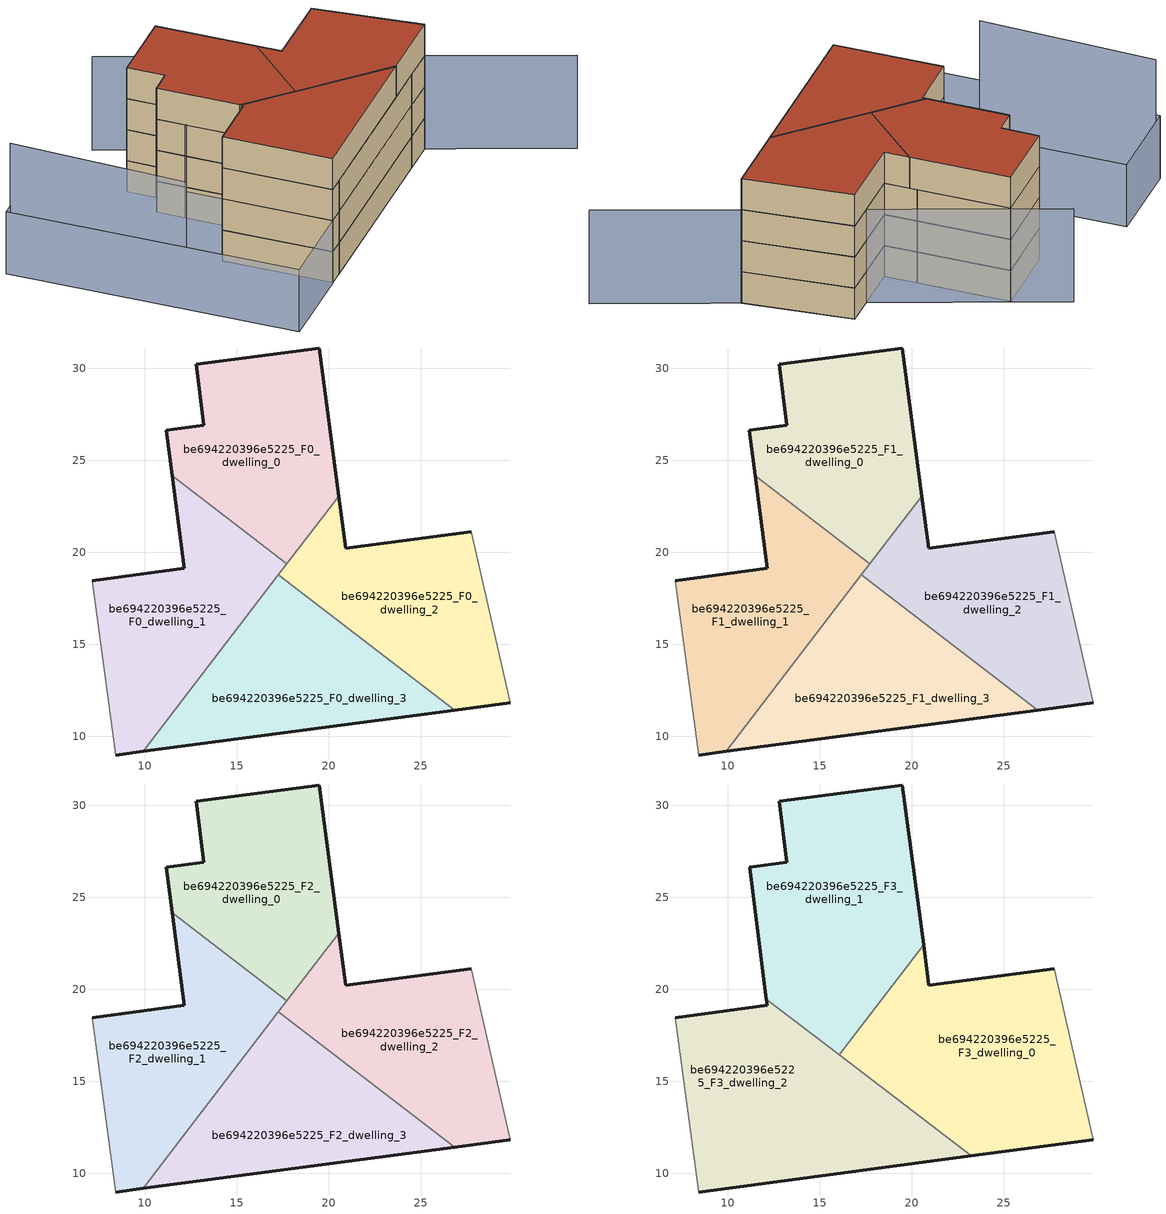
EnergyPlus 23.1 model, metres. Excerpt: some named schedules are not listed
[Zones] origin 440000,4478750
be694220396e5225_F0_dwelling_0
 floor ground (EU_floor_Construction): 17.73,19.37 20.56,23.06 19.48,31.11 12.79,30.23 13.21,26.92 11.18,26.65 11.5,24.15 z0
 wall outside (EU_wall_Construction): 11.5,24.15 11.18,26.65 13.21,26.92 12.79,30.23 19.48,31.11 20.56,23.06 z0:3
 wall to be694220396e5225_F0_dwelling_1 (EU_wall_Construction): 17.73,19.37 11.5,24.15 z0:3
 wall to be694220396e5225_F0_dwelling_2 (EU_wall_Construction): 20.56,23.06 17.73,19.37 z0:3
be694220396e5225_F0_dwelling_1
 floor ground (EU_floor_Construction): 9.91,9.17 17.73,19.37 11.5,24.15 12.14,19.13 7.15,18.46 8.42,8.97 z0
 wall outside (EU_wall_Construction): 9.91,9.17 8.42,8.97 / 7.15,18.46 12.14,19.13 11.5,24.15 z0:3
 wall adiabatic (EU_wall_Construction): 8.42,8.97 7.15,18.46 z0:3
 wall to be694220396e5225_F0_dwelling_3 (EU_wall_Construction): 17.27,18.76 9.91,9.17 z0:3
 wall to be694220396e5225_F0_dwelling_2 (EU_wall_Construction): 17.73,19.37 17.27,18.76 z0:3
be694220396e5225_F0_dwelling_2
 floor ground (EU_floor_Construction): 29.87,11.81 27.75,21.11 20.94,20.23 20.56,23.06 17.27,18.76 26.86,11.41 z0
 wall outside (EU_wall_Construction): 20.56,23.06 20.94,20.23 27.75,21.11 / 29.87,11.81 26.86,11.41 z0:3
 wall to be694220396e5225_F0_dwelling_3 (EU_wall_Construction): 26.86,11.41 17.27,18.76 z0:3
 wall adiabatic (EU_wall_Construction): 27.75,21.11 29.87,11.81 z0:3
be694220396e5225_F0_dwelling_3
 floor ground (EU_floor_Construction): 26.86,11.41 17.27,18.76 9.91,9.17 z0
 wall outside (EU_wall_Construction): 26.86,11.41 9.91,9.17 z0:3
be694220396e5225_F1_dwelling_0
 floor to be694220396e5225_F0_dwelling_0 (EU_floor_Construction): 17.73,19.37 20.56,23.06 19.48,31.11 12.79,30.23 13.21,26.92 11.18,26.65 11.5,24.15 z3
 wall outside (EU_wall_Construction): 11.5,24.15 11.18,26.65 13.21,26.92 12.79,30.23 19.48,31.11 20.56,23.06 z3:6
 wall to be694220396e5225_F1_dwelling_1 (EU_wall_Construction): 17.73,19.37 11.5,24.15 z3:6
 wall to be694220396e5225_F1_dwelling_2 (EU_wall_Construction): 20.56,23.06 17.73,19.37 z3:6
be694220396e5225_F1_dwelling_1
 floor to be694220396e5225_F0_dwelling_1 (EU_floor_Construction): 9.91,9.17 17.73,19.37 11.5,24.15 12.14,19.13 7.15,18.46 8.42,8.97 z3
 wall outside (EU_wall_Construction): 9.91,9.17 8.42,8.97 / 7.15,18.46 12.14,19.13 11.5,24.15 z3:6
 wall adiabatic (EU_wall_Construction): 8.42,8.97 7.15,18.46 z3:6
 wall to be694220396e5225_F1_dwelling_3 (EU_wall_Construction): 17.27,18.76 9.91,9.17 z3:6
 wall to be694220396e5225_F1_dwelling_2 (EU_wall_Construction): 17.73,19.37 17.27,18.76 z3:6
be694220396e5225_F1_dwelling_2
 floor to be694220396e5225_F0_dwelling_2 (EU_floor_Construction): 29.87,11.81 27.75,21.11 20.94,20.23 20.56,23.06 17.27,18.76 26.86,11.41 z3
 wall outside (EU_wall_Construction): 20.56,23.06 20.94,20.23 27.75,21.11 / 29.87,11.81 26.86,11.41 z3:6
 wall to be694220396e5225_F1_dwelling_3 (EU_wall_Construction): 26.86,11.41 17.27,18.76 z3:6
 wall adiabatic (EU_wall_Construction): 27.75,21.11 29.87,11.81 z3:6
be694220396e5225_F1_dwelling_3
 floor to be694220396e5225_F0_dwelling_3 (EU_floor_Construction): 26.86,11.41 17.27,18.76 9.91,9.17 z3
 wall outside (EU_wall_Construction): 26.86,11.41 9.91,9.17 z3:6
be694220396e5225_F2_dwelling_0
 floor to be694220396e5225_F1_dwelling_0 (EU_floor_Construction): 17.73,19.37 20.56,23.06 19.48,31.11 12.79,30.23 13.21,26.92 11.18,26.65 11.5,24.15 z6
 wall outside (EU_wall_Construction): 11.5,24.15 11.18,26.65 13.21,26.92 12.79,30.23 19.48,31.11 20.56,23.06 z6:9
 wall to be694220396e5225_F2_dwelling_1 (EU_wall_Construction): 17.73,19.37 11.5,24.15 z6:9
 wall to be694220396e5225_F2_dwelling_2 (EU_wall_Construction): 20.56,23.06 17.73,19.37 z6:9
be694220396e5225_F2_dwelling_1
 floor to be694220396e5225_F1_dwelling_1 (EU_floor_Construction): 9.91,9.17 17.73,19.37 11.5,24.15 12.14,19.13 7.15,18.46 8.42,8.97 z6
 wall outside (EU_wall_Construction): 9.91,9.17 8.42,8.97 / 7.15,18.46 12.14,19.13 11.5,24.15 z6:9
 wall adiabatic (EU_wall_Construction): 8.42,8.97 7.15,18.46 z6:9
 wall to be694220396e5225_F2_dwelling_3 (EU_wall_Construction): 17.27,18.76 9.91,9.17 z6:9
 wall to be694220396e5225_F2_dwelling_2 (EU_wall_Construction): 17.73,19.37 17.27,18.76 z6:9
be694220396e5225_F2_dwelling_2
 floor to be694220396e5225_F1_dwelling_2 (EU_floor_Construction): 29.87,11.81 27.75,21.11 20.94,20.23 20.56,23.06 17.27,18.76 26.86,11.41 z6
 wall outside (EU_wall_Construction): 20.56,23.06 20.94,20.23 27.75,21.11 / 29.87,11.81 26.86,11.41 z6:9
 wall to be694220396e5225_F2_dwelling_3 (EU_wall_Construction): 26.86,11.41 17.27,18.76 z6:9
 wall adiabatic (EU_wall_Construction): 27.75,21.11 29.87,11.81 z6:9
 ceiling adiabatic (EU_roof_Construction): 20.56,23.06 20.64,22.41 17.63,18.48 17.27,18.76 z9
be694220396e5225_F2_dwelling_3
 floor to be694220396e5225_F1_dwelling_3 (EU_floor_Construction): 26.86,11.41 17.27,18.76 9.91,9.17 z6
 wall outside (EU_wall_Construction): 26.86,11.41 9.91,9.17 z6:9
 ceiling adiabatic (EU_roof_Construction): 17.63,18.48 16.06,16.43 15.69,16.71 17.27,18.76 z9
be694220396e5225_F3_dwelling_0
 floor to be694220396e5225_F2_dwelling_2 (EU_floor_Construction): 29.87,11.81 27.75,21.11 20.94,20.23 20.64,22.41 17.63,18.48 26.86,11.41 z9
 floor to be694220396e5225_F2_dwelling_3 (EU_floor_Construction): 26.86,11.41 17.63,18.48 16.06,16.43 23.23,10.93 z9
 wall outside (EU_wall_Construction): 29.87,11.81 23.23,10.93 / 20.65,22.41 20.94,20.23 27.75,21.11 z9:12
 wall adiabatic (EU_wall_Construction): 27.75,21.11 29.87,11.81 z9:12
 wall to be694220396e5225_F3_dwelling_1 (EU_wall_Construction): 16.06,16.43 20.65,22.41 z9:12
 wall to be694220396e5225_F3_dwelling_2 (EU_wall_Construction): 23.23,10.93 16.06,16.43 z9:12
 roof outside (EU_roof_Construction): 27.75,21.11 29.87,11.81 23.23,10.93 16.06,16.43 20.65,22.41 20.94,20.23 z12
be694220396e5225_F3_dwelling_1
 floor to be694220396e5225_F2_dwelling_0 (EU_floor_Construction): 17.73,19.37 20.56,23.06 19.48,31.11 12.79,30.23 13.21,26.92 11.18,26.65 11.5,24.15 z9
 floor to be694220396e5225_F2_dwelling_1 (EU_floor_Construction): 15.69,16.71 17.73,19.37 11.5,24.15 12.1,19.46 z9
 floor adiabatic (EU_floor_Construction): 16.06,16.43 20.65,22.41 20.56,23.06 15.69,16.71 12.1,19.46 z9
 wall outside (EU_wall_Construction): 12.1,19.46 11.18,26.6 11.18,26.65 13.21,26.92 12.79,30.23 19.48,31.11 20.65,22.41 z9:12
 wall to be694220396e5225_F3_dwelling_2 (EU_wall_Construction): 16.06,16.43 12.1,19.46 z9:12
 roof outside (EU_roof_Construction): 19.48,31.11 20.65,22.41 16.06,16.43 12.1,19.46 11.18,26.6 11.18,26.65 13.21,26.92 12.79,30.23 z12
be694220396e5225_F3_dwelling_2
 floor to be694220396e5225_F2_dwelling_1 (EU_floor_Construction): 9.92,9.17 15.69,16.71 12.1,19.46 12.14,19.13 7.15,18.46 8.42,8.97 z9
 floor to be694220396e5225_F2_dwelling_3 (EU_floor_Construction): 23.23,10.93 15.69,16.71 9.92,9.17 z9
 wall outside (EU_wall_Construction): 23.23,10.93 8.42,8.97 / 7.15,18.46 12.14,19.13 12.1,19.46 z9:12
 wall adiabatic (EU_wall_Construction): 8.42,8.97 7.15,18.46 z9:12
 roof outside (EU_roof_Construction): 23.23,10.93 8.42,8.97 7.15,18.46 12.14,19.13 12.1,19.46 z12
shading: 35.72,0.87 17.11,35.65 z0:9; 5.07,34.18 8.42,8.96 / 8.42,8.96 0.62,7.93 / 0.62,7.93 -2.72,33.15 / -2.72,33.15 5.07,34.18 z0:6; -1.74,33.28 -0.31,17.82 z0:12
[Building]
EU S2 Campaign: North Axis=0; Terrain=City; Solar Distribution=FullExterior
[Site:Location]
Madrid: Latitude=40.5; Longitude=-3.5; Time Zone=1; Elevation=609
[SizingPeriod:WeatherFileDays]
AnnualSizingPeriod: Begin Month=1; Begin Day of Month=1; End Month=12; End Day of Month=31; Day of Week for Start Day=Monday; Use Weather File Daylight Saving Period=No; Use Weather File Rain and Snow Indicators=No
[MATERIAL]
EU_InternalMass_Material: Roughness=MediumRough; Thickness=0.1; Conductivity=1; Density=1800; Specific Heat=900; Thermal Absorptance=0.9; Solar Absorptance=0.7; Visible Absorptance=0.7
[MATERIAL:NOMASS] Roughness=MediumRough; Thermal Absorptance=0.9; Solar Absorptance=0.7; Visible Absorptance=0.7
Name | Thermal Resistance
EU_wall_NoMass | 0.609216
EU_roof_NoMass | 0.513268
EU_floor_NoMass | 0.568163
[CONSTRUCTION]
EU_wall_Construction: EU_wall_NoMass
EU_roof_Construction: EU_roof_NoMass
EU_floor_Construction: EU_floor_NoMass
EU_InternalMass_Construction: EU_InternalMass_Material
[ZONE] Type=1; Multiplier=1; Ceiling Height=autocalculate; Floor Area=autocalculate; Part of Total Floor Area=Yes
Name | Volume
be694220396e5225_F0_dwelling_0; be694220396e5225_F1_dwelling_0; be694220396e5225_F2_dwelling_0 | 219.094
be694220396e5225_F3_dwelling_0 | 292.136
be694220396e5225_F0_dwelling_1; be694220396e5225_F1_dwelling_1; be694220396e5225_F2_dwelling_1 | 219.114
be694220396e5225_F3_dwelling_1 | 292.155
be694220396e5225_F0_dwelling_2; be694220396e5225_F1_dwelling_2; be694220396e5225_F2_dwelling_2 | 219.122
be694220396e5225_F3_dwelling_2 | 292.169
be694220396e5225_F0_dwelling_3; be694220396e5225_F1_dwelling_3; be694220396e5225_F2_dwelling_3 | 219.127
[INTERNALMASS] Construction=EU_InternalMass_Construction
Name | Zone or ZoneList | Surface Area
be694220396e5225_F0_dwelling_0_EU_InternalMass | be694220396e5225_F0_dwelling_0 | 73.0316
be694220396e5225_F0_dwelling_1_EU_InternalMass | be694220396e5225_F0_dwelling_1 | 73.038
be694220396e5225_F0_dwelling_2_EU_InternalMass | be694220396e5225_F0_dwelling_2 | 73.0406
be694220396e5225_F0_dwelling_3_EU_InternalMass | be694220396e5225_F0_dwelling_3 | 73.0425
be694220396e5225_F1_dwelling_0_EU_InternalMass | be694220396e5225_F1_dwelling_0 | 73.0316
be694220396e5225_F1_dwelling_1_EU_InternalMass | be694220396e5225_F1_dwelling_1 | 73.038
be694220396e5225_F1_dwelling_2_EU_InternalMass | be694220396e5225_F1_dwelling_2 | 73.0406
be694220396e5225_F1_dwelling_3_EU_InternalMass | be694220396e5225_F1_dwelling_3 | 73.0425
be694220396e5225_F2_dwelling_0_EU_InternalMass | be694220396e5225_F2_dwelling_0 | 73.0316
be694220396e5225_F2_dwelling_1_EU_InternalMass | be694220396e5225_F2_dwelling_1 | 73.038
be694220396e5225_F2_dwelling_2_EU_InternalMass | be694220396e5225_F2_dwelling_2 | 73.0406
be694220396e5225_F2_dwelling_3_EU_InternalMass | be694220396e5225_F2_dwelling_3 | 73.0425
be694220396e5225_F3_dwelling_0_EU_InternalMass | be694220396e5225_F3_dwelling_0 | 97.3782
be694220396e5225_F3_dwelling_1_EU_InternalMass | be694220396e5225_F3_dwelling_1 | 97.3854
be694220396e5225_F3_dwelling_2_EU_InternalMass | be694220396e5225_F3_dwelling_2 | 97.3897
[OTHEREQUIPMENT] Fuel Type=Electricity; Design Level Calculation Method=Watts/Area; Power per Zone Floor Area=1; Fraction Latent=0; Fraction Radiant=0; Fraction Lost=0; Carbon Dioxide Generation Rate=0; EndUse Subcategory=EU_Step8_InternalGains
Name | Zone or ZoneList or Space or SpaceList | Schedule
EU_Step8_InternalGain_be694220396e5225_F0_dwelling_0_f000 | be694220396e5225_F0_dwelling_0 | EU_Step8_GainSchedule_be694220396e5225_F0_dwelling_0_f000
EU_Step8_InternalGain_be694220396e5225_F0_dwelling_1_f000 | be694220396e5225_F0_dwelling_1 | EU_Step8_GainSchedule_be694220396e5225_F0_dwelling_1_f000
EU_Step8_InternalGain_be694220396e5225_F0_dwelling_2_f000 | be694220396e5225_F0_dwelling_2 | EU_Step8_GainSchedule_be694220396e5225_F0_dwelling_2_f000
EU_Step8_InternalGain_be694220396e5225_F0_dwelling_3_f000 | be694220396e5225_F0_dwelling_3 | EU_Step8_GainSchedule_be694220396e5225_F0_dwelling_3_f000
EU_Step8_InternalGain_be694220396e5225_F1_dwelling_0_f000 | be694220396e5225_F1_dwelling_0 | EU_Step8_GainSchedule_be694220396e5225_F1_dwelling_0_f000
EU_Step8_InternalGain_be694220396e5225_F1_dwelling_1_f000 | be694220396e5225_F1_dwelling_1 | EU_Step8_GainSchedule_be694220396e5225_F1_dwelling_1_f000
EU_Step8_InternalGain_be694220396e5225_F1_dwelling_2_f000 | be694220396e5225_F1_dwelling_2 | EU_Step8_GainSchedule_be694220396e5225_F1_dwelling_2_f000
EU_Step8_InternalGain_be694220396e5225_F1_dwelling_3_f000 | be694220396e5225_F1_dwelling_3 | EU_Step8_GainSchedule_be694220396e5225_F1_dwelling_3_f000
EU_Step8_InternalGain_be694220396e5225_F2_dwelling_0_f000 | be694220396e5225_F2_dwelling_0 | EU_Step8_GainSchedule_be694220396e5225_F2_dwelling_0_f000
EU_Step8_InternalGain_be694220396e5225_F2_dwelling_1_f000 | be694220396e5225_F2_dwelling_1 | EU_Step8_GainSchedule_be694220396e5225_F2_dwelling_1_f000
EU_Step8_InternalGain_be694220396e5225_F2_dwelling_2_f000 | be694220396e5225_F2_dwelling_2 | EU_Step8_GainSchedule_be694220396e5225_F2_dwelling_2_f000
EU_Step8_InternalGain_be694220396e5225_F2_dwelling_3_f000 | be694220396e5225_F2_dwelling_3 | EU_Step8_GainSchedule_be694220396e5225_F2_dwelling_3_f000
EU_Step8_InternalGain_be694220396e5225_F3_dwelling_0_f000 | be694220396e5225_F3_dwelling_0 | EU_Step8_GainSchedule_be694220396e5225_F3_dwelling_0_f000
EU_Step8_InternalGain_be694220396e5225_F3_dwelling_1_f000 | be694220396e5225_F3_dwelling_1 | EU_Step8_GainSchedule_be694220396e5225_F3_dwelling_1_f000
EU_Step8_InternalGain_be694220396e5225_F3_dwelling_2_f000 | be694220396e5225_F3_dwelling_2 | EU_Step8_GainSchedule_be694220396e5225_F3_dwelling_2_f000
[ZONEVENTILATION:DESIGNFLOWRATE] Schedule=EU_AlwaysOn; Design Flow Rate Calculation Method=AirChanges/Hour; Air Changes per Hour=0.752966; Ventilation Type=Natural; Fan Pressure Rise=0; Fan Total Efficiency=1; Constant Term Coefficient=1; Temperature Term Coefficient=0; Velocity Term Coefficient=0; Velocity Squared Term Coefficient=0; Minimum Indoor Temperature=-100; Maximum Indoor Temperature=100; Delta Temperature=-100; Minimum Outdoor Temperature=-100; Maximum Outdoor Temperature=100; Maximum Wind Speed=40
Name | Zone or ZoneList or Space or SpaceList
EU_ConstantAir_be694220396e5225_F0_dwelling_0 | be694220396e5225_F0_dwelling_0
EU_ConstantAir_be694220396e5225_F0_dwelling_1 | be694220396e5225_F0_dwelling_1
EU_ConstantAir_be694220396e5225_F0_dwelling_2 | be694220396e5225_F0_dwelling_2
EU_ConstantAir_be694220396e5225_F0_dwelling_3 | be694220396e5225_F0_dwelling_3
EU_ConstantAir_be694220396e5225_F1_dwelling_0 | be694220396e5225_F1_dwelling_0
EU_ConstantAir_be694220396e5225_F1_dwelling_1 | be694220396e5225_F1_dwelling_1
EU_ConstantAir_be694220396e5225_F1_dwelling_2 | be694220396e5225_F1_dwelling_2
EU_ConstantAir_be694220396e5225_F1_dwelling_3 | be694220396e5225_F1_dwelling_3
EU_ConstantAir_be694220396e5225_F2_dwelling_0 | be694220396e5225_F2_dwelling_0
EU_ConstantAir_be694220396e5225_F2_dwelling_1 | be694220396e5225_F2_dwelling_1
EU_ConstantAir_be694220396e5225_F2_dwelling_2 | be694220396e5225_F2_dwelling_2
EU_ConstantAir_be694220396e5225_F2_dwelling_3 | be694220396e5225_F2_dwelling_3
EU_ConstantAir_be694220396e5225_F3_dwelling_0 | be694220396e5225_F3_dwelling_0
EU_ConstantAir_be694220396e5225_F3_dwelling_1 | be694220396e5225_F3_dwelling_1
EU_ConstantAir_be694220396e5225_F3_dwelling_2 | be694220396e5225_F3_dwelling_2
[HVACTEMPLATE:THERMOSTAT] Constant Heating Setpoint=20; Constant Cooling Setpoint=50
EU_HeatOnly_be694220396e5225_F0_dwelling_0; EU_HeatOnly_be694220396e5225_F0_dwelling_1; EU_HeatOnly_be694220396e5225_F0_dwelling_2; EU_HeatOnly_be694220396e5225_F0_dwelling_3; EU_HeatOnly_be694220396e5225_F1_dwelling_0; EU_HeatOnly_be694220396e5225_F1_dwelling_1; EU_HeatOnly_be694220396e5225_F1_dwelling_2; EU_HeatOnly_be694220396e5225_F1_dwelling_3; EU_HeatOnly_be694220396e5225_F2_dwelling_0; EU_HeatOnly_be694220396e5225_F2_dwelling_1; EU_HeatOnly_be694220396e5225_F2_dwelling_2; EU_HeatOnly_be694220396e5225_F2_dwelling_3; EU_HeatOnly_be694220396e5225_F3_dwelling_0; EU_HeatOnly_be694220396e5225_F3_dwelling_1; EU_HeatOnly_be694220396e5225_F3_dwelling_2
[HVACTEMPLATE:ZONE:IDEALLOADSAIRSYSTEM] System Availability Schedule=EU_AlwaysOn; Maximum Heating Supply Air Temperature=50; Minimum Cooling Supply Air Temperature=13; Maximum Heating Supply Air Humidity Ratio=0.0156; Minimum Cooling Supply Air Humidity Ratio=0.0077; Heating Limit=NoLimit; Cooling Limit=NoLimit; Heating Availability Schedule=EU_AlwaysOn; Cooling Availability Schedule=EU_CoolingOff; Dehumidification Control Type=ConstantSensibleHeatRatio; Cooling Sensible Heat Ratio=0.7; Dehumidification Setpoint=60; Humidification Control Type=None; Humidification Setpoint=30; Outdoor Air Method=None; Outdoor Air Flow Rate per Person=0.00944; Outdoor Air Flow Rate per Zone Floor Area=0; Outdoor Air Flow Rate per Zone=0; Demand Controlled Ventilation Type=None; Outdoor Air Economizer Type=NoEconomizer; Heat Recovery Type=None; Sensible Heat Recovery Effectiveness=0.7; Latent Heat Recovery Effectiveness=0.65
Name | Template Thermostat
be694220396e5225_F0_dwelling_0 | EU_HeatOnly_be694220396e5225_F0_dwelling_0
be694220396e5225_F0_dwelling_1 | EU_HeatOnly_be694220396e5225_F0_dwelling_1
be694220396e5225_F0_dwelling_2 | EU_HeatOnly_be694220396e5225_F0_dwelling_2
be694220396e5225_F0_dwelling_3 | EU_HeatOnly_be694220396e5225_F0_dwelling_3
be694220396e5225_F1_dwelling_0 | EU_HeatOnly_be694220396e5225_F1_dwelling_0
be694220396e5225_F1_dwelling_1 | EU_HeatOnly_be694220396e5225_F1_dwelling_1
be694220396e5225_F1_dwelling_2 | EU_HeatOnly_be694220396e5225_F1_dwelling_2
be694220396e5225_F1_dwelling_3 | EU_HeatOnly_be694220396e5225_F1_dwelling_3
be694220396e5225_F2_dwelling_0 | EU_HeatOnly_be694220396e5225_F2_dwelling_0
be694220396e5225_F2_dwelling_1 | EU_HeatOnly_be694220396e5225_F2_dwelling_1
be694220396e5225_F2_dwelling_2 | EU_HeatOnly_be694220396e5225_F2_dwelling_2
be694220396e5225_F2_dwelling_3 | EU_HeatOnly_be694220396e5225_F2_dwelling_3
be694220396e5225_F3_dwelling_0 | EU_HeatOnly_be694220396e5225_F3_dwelling_0
be694220396e5225_F3_dwelling_1 | EU_HeatOnly_be694220396e5225_F3_dwelling_1
be694220396e5225_F3_dwelling_2 | EU_HeatOnly_be694220396e5225_F3_dwelling_2
[SIZING:ZONE] Zone Cooling Design Supply Air Temperature Input Method=SupplyAirTemperature; Zone Cooling Design Supply Air Temperature=13; Zone Heating Design Supply Air Temperature Input Method=SupplyAirTemperature; Zone Heating Design Supply Air Temperature=50; Zone Cooling Design Supply Air Humidity Ratio=0.008; Zone Heating Design Supply Air Humidity Ratio=0.008; Cooling Design Air Flow Method=DesignDay; Cooling Design Air Flow Rate=0; Cooling Minimum Air Flow per Zone Floor Area=0.000762; Cooling Minimum Air Flow=0; Cooling Minimum Air Flow Fraction=0.2; Heating Design Air Flow Method=DesignDay; Heating Design Air Flow Rate=0; Heating Maximum Air Flow per Zone Floor Area=0.002032; Heating Maximum Air Flow=0.141576; Heating Maximum Air Flow Fraction=0.3; Account for Dedicated Outdoor Air System=No; Dedicated Outdoor Air System Control Strategy=NeutralSupplyAir; Dedicated Outdoor Air Low Setpoint Temperature for Design=autosize; Dedicated Outdoor Air High Setpoint Temperature for Design=autosize; Zone Load Sizing Method=Sensible Load Only No Latent Load; Zone Latent Cooling Design Supply Air Humidity Ratio Input Method=HumidityRatioDifference; Zone Cooling Design Supply Air Humidity Ratio Difference=0.005; Zone Latent Heating Design Supply Air Humidity Ratio Input Method=HumidityRatioDifference; Zone Humidification Design Supply Air Humidity Ratio Difference=0.005
be694220396e5225_F0_dwelling_0; be694220396e5225_F0_dwelling_1; be694220396e5225_F0_dwelling_2; be694220396e5225_F0_dwelling_3; be694220396e5225_F1_dwelling_0; be694220396e5225_F1_dwelling_1; be694220396e5225_F1_dwelling_2; be694220396e5225_F1_dwelling_3
